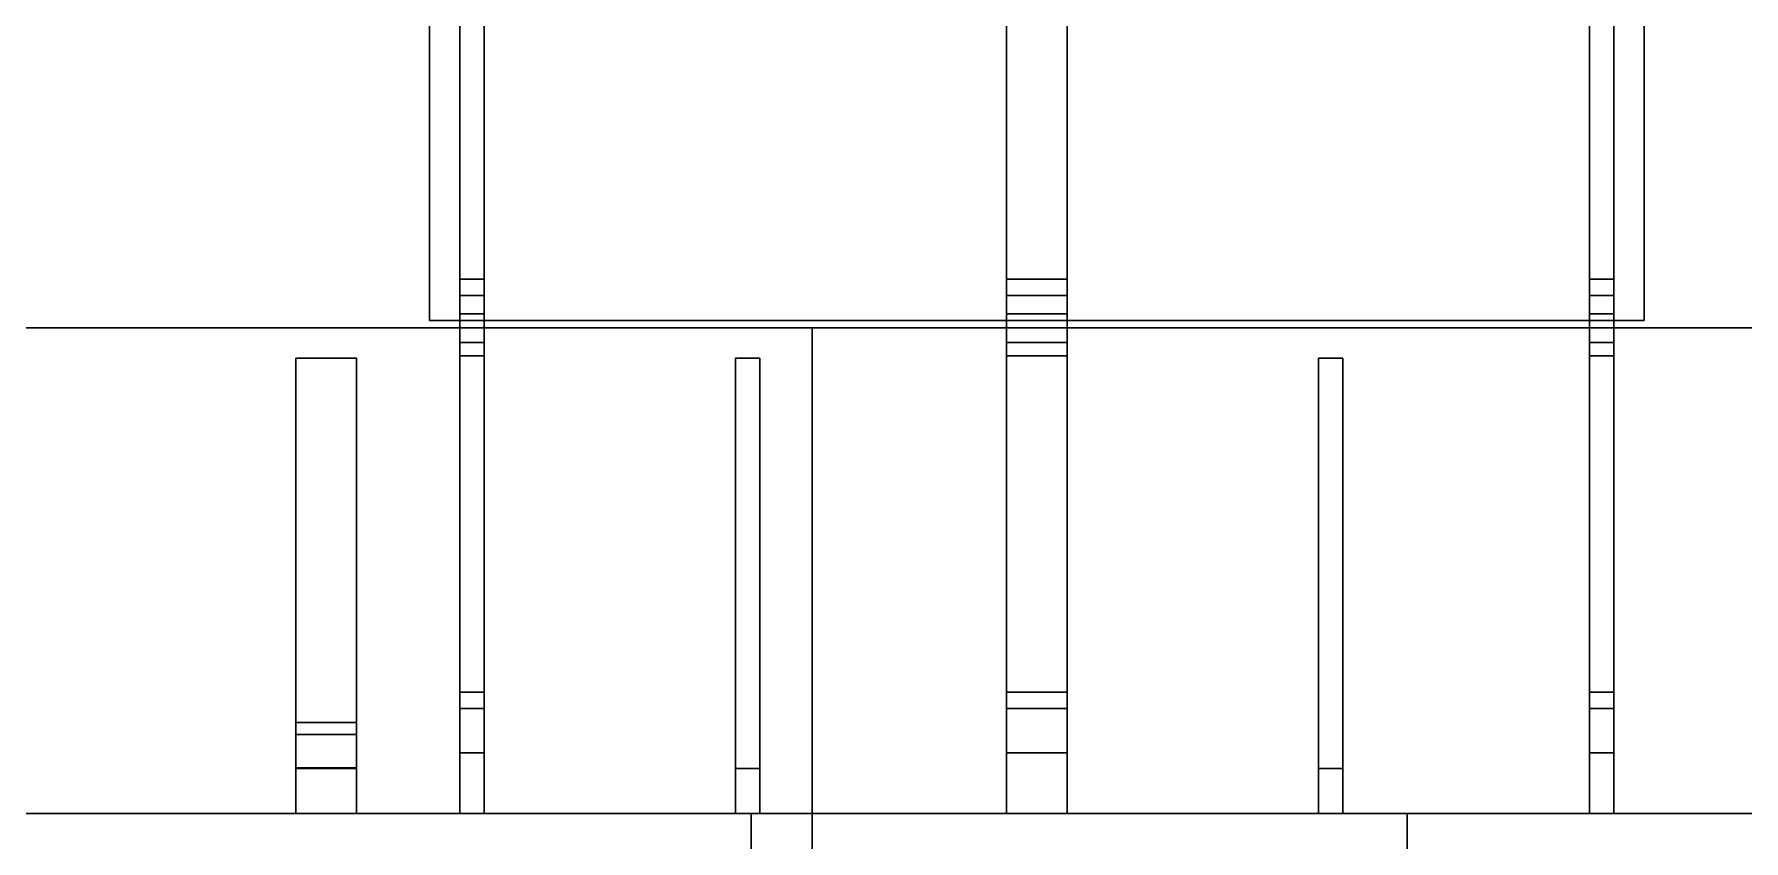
# Model space of a CAD drawing. Header units: inches. Extents: x 90815 to 105310, y 3285 to 27465.
# Drawn here: x 94175 to 95582, y 15578 to 16242 of the extents above; entities that cross this region are included whole.
import ezdxf

# ---------------------------------------------------------------- set-up
doc = ezdxf.new("R2010")
doc.units = ezdxf.units.IN
doc.header["$MEASUREMENT"] = 0
doc.layers.get('0').update_dxf_attribs({"linetype": 'CONTINUOUS'})
doc.layers.add('1', color=7, linetype='CONTINUOUS')

# ---------------------------------------------------------------- blocks, each defined once
blk = doc.blocks.new('E1-SA03-032')
at = {"color": 3}
for points in [[(94525, 16040, 1950), (94545, 16040, 1950), (94545, 19500, 1950), (94525, 19500, 1950)], [(94525, 19500, 50), (94545, 19500, 50), (94545, 16040, 50), (94525, 16040, 50)], [(94525, 16026.5, 1952.8), (94545, 16026.5, 1952.8), (94545, 16040, 1950), (94525, 16040, 1950)], [(94525, 16040, 50), (94545, 16040, 50), (94545, 16026.5, 47.2), (94525, 16026.5, 47.2)], [(94525, 16011.4, 1934.8), (94545, 16011.4, 1934.8), (94545, 16026.5, 1952.8), (94525, 16026.5, 1952.8)], [(94525, 16026.5, 47.2), (94545, 16026.5, 47.2), (94545, 16011.4, 65.2), (94525, 16011.4, 65.2)], [(94525, 15988, 1937.3), (94545, 15988, 1937.3), (94545, 16011.4, 1934.8), (94525, 16011.4, 1934.8)], [(94525, 16011.4, 65.2), (94545, 16011.4, 65.2), (94545, 15988, 62.7), (94525, 15988, 62.7)], [(94525, 15977, 1958), (94545, 15977, 1958), (94545, 15988, 1937.3), (94525, 15988, 1937.3)], [(94525, 15988, 62.7), (94545, 15988, 62.7), (94545, 15977, 42), (94525, 15977, 42)], [(94525, 15700, 1958), (94545, 15700, 1958), (94545, 15977, 1958), (94525, 15977, 1958)], [(94525, 15977, 42), (94545, 15977, 42), (94545, 15700, 42), (94525, 15700, 42)], [(94525, 15700, 42), (94545, 15700, 42), (94545, 15686.6, 92), (94525, 15686.6, 92)], [(94525, 15686.6, 1908), (94545, 15686.6, 1908), (94545, 15700, 1958), (94525, 15700, 1958)], [(94525, 15686.6, 92), (94545, 15686.6, 92), (94545, 15650, 128.6), (94525, 15650, 128.6)], [(94525, 15650, 1871.4), (94545, 15650, 1871.4), (94545, 15686.6, 1908), (94525, 15686.6, 1908)], [(94525, 15650, 128.6), (94545, 15650, 128.6), (94545, 15600, 142), (94525, 15600, 142)], [(94525, 15600, 1858), (94545, 15600, 1858), (94545, 15650, 1871.4), (94525, 15650, 1871.4)], [(94525, 15600, 142), (94545, 15600, 142), (94545, 15600, 1858), (94525, 15600, 1858)]]:
    blk.add_3dface(points, dxfattribs=at)
for points, invisible_edges in [([(94525, 16040, 1950), (94525, 19500, 1950), (94525, 16011.4, 1934.8)], 14), ([(94525, 16011.4, 65.2), (94525, 19500, 50), (94525, 16040, 50)], 13), ([(94525, 19500, 50), (94525, 16011.4, 65.2), (94525, 15686.6, 92)], 15), ([(94525, 19500, 50), (94525, 15686.6, 92), (94525, 15650, 128.6)], 15), ([(94525, 19500, 50), (94525, 15650, 128.6), (94525, 15600, 142)], 15), ([(94525, 19500, 50), (94525, 15600, 142), (94525, 15600, 1858)], 13), ([(94525, 19500, 50), (94525, 15600, 1858), (94525, 15650, 1871.4)], 15), ([(94525, 19500, 50), (94525, 15650, 1871.4), (94525, 15686.6, 1908)], 15), ([(94525, 19500, 50), (94525, 15686.6, 1908), (94525, 16011.4, 1934.8)], 15), ([(94525, 19500, 50), (94525, 16011.4, 1934.8), (94525, 19500, 1950)], 11), ([(94545, 16011.4, 1934.8), (94545, 19500, 1950), (94545, 16040, 1950), (94545, 16011.4, 1934.8)], 13), ([(94545, 16040, 50), (94545, 19500, 50), (94545, 16011.4, 65.2), (94545, 16040, 50)], 14), ([(94545, 15686.6, 92), (94545, 16011.4, 65.2), (94545, 19500, 50), (94545, 15686.6, 92)], 15), ([(94545, 15650, 128.6), (94545, 15686.6, 92), (94545, 19500, 50), (94545, 15650, 128.6)], 15), ([(94545, 15600, 142), (94545, 15650, 128.6), (94545, 19500, 50), (94545, 15600, 142)], 15), ([(94545, 15600, 1858), (94545, 15600, 142), (94545, 19500, 50), (94545, 15600, 1858)], 14), ([(94545, 15650, 1871.4), (94545, 15600, 1858), (94545, 19500, 50), (94545, 15650, 1871.4)], 15), ([(94545, 15686.6, 1908), (94545, 15650, 1871.4), (94545, 19500, 50), (94545, 15686.6, 1908)], 15), ([(94545, 16011.4, 1934.8), (94545, 15686.6, 1908), (94545, 19500, 50), (94545, 16011.4, 1934.8)], 15), ([(94545, 19500, 1950), (94545, 16011.4, 1934.8), (94545, 19500, 50), (94545, 19500, 1950)], 11), ([(94525, 16026.5, 1952.8), (94525, 16040, 1950), (94525, 16011.4, 1934.8)], 14), ([(94525, 16011.4, 65.2), (94525, 16040, 50), (94525, 16026.5, 47.2)], 13), ([(94545, 16011.4, 1934.8), (94545, 16040, 1950), (94545, 16026.5, 1952.8), (94545, 16011.4, 1934.8)], 13), ([(94545, 16026.5, 47.2), (94545, 16040, 50), (94545, 16011.4, 65.2), (94545, 16026.5, 47.2)], 14), ([(94525, 15686.6, 92), (94525, 16011.4, 65.2), (94525, 15988, 62.7)], 15), ([(94525, 15700, 1958), (94525, 15988, 1937.3), (94525, 16011.4, 1934.8)], 15), ([(94525, 15700, 1958), (94525, 16011.4, 1934.8), (94525, 15686.6, 1908)], 15), ([(94545, 15988, 62.7), (94545, 16011.4, 65.2), (94545, 15686.6, 92), (94545, 15988, 62.7)], 15), ([(94545, 16011.4, 1934.8), (94545, 15988, 1937.3), (94545, 15700, 1958), (94545, 16011.4, 1934.8)], 15), ([(94545, 15686.6, 1908), (94545, 16011.4, 1934.8), (94545, 15700, 1958), (94545, 15686.6, 1908)], 15), ([(94525, 15686.6, 92), (94525, 15988, 62.7), (94525, 15977, 42)], 15), ([(94525, 15700, 1958), (94525, 15977, 1958), (94525, 15988, 1937.3)], 14), ([(94545, 15977, 42), (94545, 15988, 62.7), (94545, 15686.6, 92), (94545, 15977, 42)], 15), ([(94545, 15988, 1937.3), (94545, 15977, 1958), (94545, 15700, 1958), (94545, 15988, 1937.3)], 13), ([(94525, 15686.6, 92), (94525, 15977, 42), (94525, 15700, 42)], 13), ([(94545, 15700, 42), (94545, 15977, 42), (94545, 15686.6, 92), (94545, 15700, 42)], 14)]:
    blk.add_3dface(points, dxfattribs=dict(at, invisible_edges=invisible_edges))
blk = doc.blocks.new('E1-SA03-031')
at = {"color": 3}
for points in [[(95455, 16040, 1950), (95475, 16040, 1950), (95475, 19500, 1950), (95455, 19500, 1950)], [(95455, 19500, 50), (95475, 19500, 50), (95475, 16040, 50), (95455, 16040, 50)], [(95455, 16026.5, 1952.8), (95475, 16026.5, 1952.8), (95475, 16040, 1950), (95455, 16040, 1950)], [(95455, 16040, 50), (95475, 16040, 50), (95475, 16026.5, 47.2), (95455, 16026.5, 47.2)], [(95455, 16011.4, 1934.8), (95475, 16011.4, 1934.8), (95475, 16026.5, 1952.8), (95455, 16026.5, 1952.8)], [(95455, 16026.5, 47.2), (95475, 16026.5, 47.2), (95475, 16011.4, 65.2), (95455, 16011.4, 65.2)], [(95455, 15988, 1937.3), (95475, 15988, 1937.3), (95475, 16011.4, 1934.8), (95455, 16011.4, 1934.8)], [(95455, 16011.4, 65.2), (95475, 16011.4, 65.2), (95475, 15988, 62.7), (95455, 15988, 62.7)], [(95455, 15977, 1958), (95475, 15977, 1958), (95475, 15988, 1937.3), (95455, 15988, 1937.3)], [(95455, 15988, 62.7), (95475, 15988, 62.7), (95475, 15977, 42), (95455, 15977, 42)], [(95455, 15700, 1958), (95475, 15700, 1958), (95475, 15977, 1958), (95455, 15977, 1958)], [(95455, 15977, 42), (95475, 15977, 42), (95475, 15700, 42), (95455, 15700, 42)], [(95455, 15700, 42), (95475, 15700, 42), (95475, 15686.6, 92), (95455, 15686.6, 92)], [(95455, 15686.6, 1908), (95475, 15686.6, 1908), (95475, 15700, 1958), (95455, 15700, 1958)], [(95455, 15686.6, 92), (95475, 15686.6, 92), (95475, 15650, 128.6), (95455, 15650, 128.6)], [(95455, 15650, 1871.4), (95475, 15650, 1871.4), (95475, 15686.6, 1908), (95455, 15686.6, 1908)], [(95455, 15650, 128.6), (95475, 15650, 128.6), (95475, 15600, 142), (95455, 15600, 142)], [(95455, 15600, 1858), (95475, 15600, 1858), (95475, 15650, 1871.4), (95455, 15650, 1871.4)], [(95455, 15600, 142), (95475, 15600, 142), (95475, 15600, 1858), (95455, 15600, 1858)]]:
    blk.add_3dface(points, dxfattribs=at)
for points, invisible_edges in [([(95455, 16040, 1950), (95455, 19500, 1950), (95455, 16011.4, 1934.8)], 14), ([(95455, 16011.4, 65.2), (95455, 19500, 50), (95455, 16040, 50)], 13), ([(95455, 19500, 50), (95455, 16011.4, 65.2), (95455, 15686.6, 92)], 15), ([(95455, 19500, 50), (95455, 15686.6, 92), (95455, 15650, 128.6)], 15), ([(95455, 19500, 50), (95455, 15650, 128.6), (95455, 15600, 142)], 15), ([(95455, 19500, 50), (95455, 15600, 142), (95455, 15600, 1858)], 13), ([(95455, 19500, 50), (95455, 15600, 1858), (95455, 15650, 1871.4)], 15), ([(95455, 19500, 50), (95455, 15650, 1871.4), (95455, 15686.6, 1908)], 15), ([(95455, 19500, 50), (95455, 15686.6, 1908), (95455, 16011.4, 1934.8)], 15), ([(95455, 19500, 50), (95455, 16011.4, 1934.8), (95455, 19500, 1950)], 11), ([(95475, 16011.4, 1934.8), (95475, 19500, 1950), (95475, 16040, 1950), (95475, 16011.4, 1934.8)], 13), ([(95475, 16040, 50), (95475, 19500, 50), (95475, 16011.4, 65.2), (95475, 16040, 50)], 14), ([(95475, 15686.6, 92), (95475, 16011.4, 65.2), (95475, 19500, 50), (95475, 15686.6, 92)], 15), ([(95475, 15650, 128.6), (95475, 15686.6, 92), (95475, 19500, 50), (95475, 15650, 128.6)], 15), ([(95475, 15600, 142), (95475, 15650, 128.6), (95475, 19500, 50), (95475, 15600, 142)], 15), ([(95475, 15600, 1858), (95475, 15600, 142), (95475, 19500, 50), (95475, 15600, 1858)], 14), ([(95475, 15650, 1871.4), (95475, 15600, 1858), (95475, 19500, 50), (95475, 15650, 1871.4)], 15), ([(95475, 15686.6, 1908), (95475, 15650, 1871.4), (95475, 19500, 50), (95475, 15686.6, 1908)], 15), ([(95475, 16011.4, 1934.8), (95475, 15686.6, 1908), (95475, 19500, 50), (95475, 16011.4, 1934.8)], 15), ([(95475, 19500, 1950), (95475, 16011.4, 1934.8), (95475, 19500, 50), (95475, 19500, 1950)], 11), ([(95455, 16026.5, 1952.8), (95455, 16040, 1950), (95455, 16011.4, 1934.8)], 14), ([(95455, 16011.4, 65.2), (95455, 16040, 50), (95455, 16026.5, 47.2)], 13), ([(95475, 16011.4, 1934.8), (95475, 16040, 1950), (95475, 16026.5, 1952.8), (95475, 16011.4, 1934.8)], 13), ([(95475, 16026.5, 47.2), (95475, 16040, 50), (95475, 16011.4, 65.2), (95475, 16026.5, 47.2)], 14), ([(95455, 15686.6, 92), (95455, 16011.4, 65.2), (95455, 15988, 62.7)], 15), ([(95455, 15700, 1958), (95455, 15988, 1937.3), (95455, 16011.4, 1934.8)], 15), ([(95455, 15700, 1958), (95455, 16011.4, 1934.8), (95455, 15686.6, 1908)], 15), ([(95475, 15988, 62.7), (95475, 16011.4, 65.2), (95475, 15686.6, 92), (95475, 15988, 62.7)], 15), ([(95475, 16011.4, 1934.8), (95475, 15988, 1937.3), (95475, 15700, 1958), (95475, 16011.4, 1934.8)], 15), ([(95475, 15686.6, 1908), (95475, 16011.4, 1934.8), (95475, 15700, 1958), (95475, 15686.6, 1908)], 15), ([(95455, 15686.6, 92), (95455, 15988, 62.7), (95455, 15977, 42)], 15), ([(95455, 15700, 1958), (95455, 15977, 1958), (95455, 15988, 1937.3)], 14), ([(95475, 15977, 42), (95475, 15988, 62.7), (95475, 15686.6, 92), (95475, 15977, 42)], 15), ([(95475, 15988, 1937.3), (95475, 15977, 1958), (95475, 15700, 1958), (95475, 15988, 1937.3)], 13), ([(95455, 15686.6, 92), (95455, 15977, 42), (95455, 15700, 42)], 13), ([(95475, 15700, 42), (95475, 15977, 42), (95475, 15686.6, 92), (95475, 15700, 42)], 14)]:
    blk.add_3dface(points, dxfattribs=dict(at, invisible_edges=invisible_edges))
blk = doc.blocks.new('E1-FR96M')
at = {"color": 3}
for points in [[(94500, 22000, 50), (94500, 22000), (94500, 16006), (94500, 16006, 50)], [(94500, 16006, 1950), (94500, 16006, 2000), (94500, 22000, 2000), (94500, 22000, 1950)], [(95500, 16006, 50), (95500, 16006), (95500, 22000), (95500, 22000, 50)], [(95500, 22000, 1950), (95500, 22000, 2000), (95500, 16006, 2000), (95500, 16006, 1950)], [(94975, 16040, 1950), (95025, 16040, 1950), (95025, 21980, 1950), (94975, 21980, 1950)], [(94975, 21980, 50), (95025, 21980, 50), (95025, 16040, 50), (94975, 16040, 50)], [(94975, 16026.5, 1952.8), (95025, 16026.5, 1952.8), (95025, 16040, 1950), (94975, 16040, 1950)], [(94975, 16040, 50), (95025, 16040, 50), (95025, 16026.5, 47.2), (94975, 16026.5, 47.2)], [(94975, 16011.4, 1934.8), (95025, 16011.4, 1934.8), (95025, 16026.5, 1952.8), (94975, 16026.5, 1952.8)], [(94975, 16026.5, 47.2), (95025, 16026.5, 47.2), (95025, 16011.4, 65.2), (94975, 16011.4, 65.2)], [(94500, 16006, 50), (94500, 16006), (95500, 16006), (95500, 16006, 50)], [(95500, 16006, 1950), (95500, 16006, 2000), (94500, 16006, 2000), (94500, 16006, 1950)], [(94975, 15988, 1937.3), (95025, 15988, 1937.3), (95025, 16011.4, 1934.8), (94975, 16011.4, 1934.8)], [(94975, 16011.4, 65.2), (95025, 16011.4, 65.2), (95025, 15988, 62.7), (94975, 15988, 62.7)], [(94975, 15977, 1958), (95025, 15977, 1958), (95025, 15988, 1937.3), (94975, 15988, 1937.3)], [(94975, 15988, 62.7), (95025, 15988, 62.7), (95025, 15977, 42), (94975, 15977, 42)], [(94975, 15700, 1958), (95025, 15700, 1958), (95025, 15977, 1958), (94975, 15977, 1958)], [(94975, 15977, 42), (95025, 15977, 42), (95025, 15700, 42), (94975, 15700, 42)], [(94975, 15700, 42), (95025, 15700, 42), (95025, 15686.6, 92), (94975, 15686.6, 92)], [(94975, 15686.6, 1908), (95025, 15686.6, 1908), (95025, 15700, 1958), (94975, 15700, 1958)], [(94975, 15686.6, 92), (95025, 15686.6, 92), (95025, 15650, 128.6), (94975, 15650, 128.6)], [(94975, 15650, 1871.4), (95025, 15650, 1871.4), (95025, 15686.6, 1908), (94975, 15686.6, 1908)], [(94975, 15650, 128.6), (95025, 15650, 128.6), (95025, 15600, 142), (94975, 15600, 142)], [(94975, 15600, 1858), (95025, 15600, 1858), (95025, 15650, 1871.4), (94975, 15650, 1871.4)], [(94975, 15600, 142), (95025, 15600, 142), (95025, 15600, 1858), (94975, 15600, 1858)]]:
    blk.add_3dface(points, dxfattribs=at)
for points, invisible_edges in [([(95500, 16006, 50), (95500, 22000, 50), (94500, 16006, 50)], 10), ([(94500, 22000, 50), (94500, 16006, 50), (95500, 22000, 50)], 10), ([(94500, 16006), (95500, 22000), (95500, 16006), (94500, 16006)], 9), ([(95500, 22000), (94500, 16006), (94500, 22000), (95500, 22000)], 9), ([(95500, 22000, 1950), (95500, 16006, 1950), (94500, 22000, 1950)], 10), ([(94500, 16006, 1950), (94500, 22000, 1950), (95500, 16006, 1950)], 10), ([(94500, 22000, 2000), (95500, 16006, 2000), (95500, 22000, 2000), (94500, 22000, 2000)], 9), ([(95500, 16006, 2000), (94500, 22000, 2000), (94500, 16006, 2000), (95500, 16006, 2000)], 9), ([(94975, 15686.6, 92), (94975, 22000, 70), (94975, 16011.4, 65.2)], 15), ([(94975, 21980, 50), (94975, 16011.4, 65.2), (94975, 22000, 70)], 11), ([(94975, 16011.4, 1934.8), (94975, 22000, 1930), (94975, 15686.6, 1908)], 15), ([(94975, 22000, 70), (94975, 15686.6, 92), (94975, 15650, 128.6)], 15), ([(94975, 22000, 70), (94975, 15650, 128.6), (94975, 15600, 142)], 15), ([(94975, 22000, 70), (94975, 15600, 142), (94975, 15600, 1858)], 13), ([(94975, 22000, 70), (94975, 15600, 1858), (94975, 15650, 1871.4)], 15), ([(94975, 22000, 70), (94975, 15650, 1871.4), (94975, 15686.6, 1908)], 15), ([(94975, 22000, 70), (94975, 15686.6, 1908), (94975, 22000, 1930)], 11), ([(94975, 22000, 1930), (94975, 16011.4, 1934.8), (94975, 21980, 1950)], 11), ([(95025, 16011.4, 65.2), (95025, 22000, 70), (95025, 15686.6, 92), (95025, 16011.4, 65.2)], 15), ([(95025, 22000, 70), (95025, 16011.4, 65.2), (95025, 21980, 50), (95025, 22000, 70)], 11), ([(95025, 15686.6, 1908), (95025, 22000, 1930), (95025, 16011.4, 1934.8), (95025, 15686.6, 1908)], 15), ([(95025, 15650, 128.6), (95025, 15686.6, 92), (95025, 22000, 70), (95025, 15650, 128.6)], 15), ([(95025, 15600, 142), (95025, 15650, 128.6), (95025, 22000, 70), (95025, 15600, 142)], 15), ([(95025, 15600, 1858), (95025, 15600, 142), (95025, 22000, 70), (95025, 15600, 1858)], 14), ([(95025, 15650, 1871.4), (95025, 15600, 1858), (95025, 22000, 70), (95025, 15650, 1871.4)], 15), ([(95025, 15686.6, 1908), (95025, 15650, 1871.4), (95025, 22000, 70), (95025, 15686.6, 1908)], 15), ([(95025, 22000, 1930), (95025, 15686.6, 1908), (95025, 22000, 70), (95025, 22000, 1930)], 11), ([(95025, 21980, 1950), (95025, 16011.4, 1934.8), (95025, 22000, 1930), (95025, 21980, 1950)], 11), ([(94975, 16011.4, 65.2), (94975, 21980, 50), (94975, 16040, 50)], 13), ([(94975, 16040, 1950), (94975, 21980, 1950), (94975, 16011.4, 1934.8)], 14), ([(95025, 16040, 50), (95025, 21980, 50), (95025, 16011.4, 65.2), (95025, 16040, 50)], 14), ([(95025, 16011.4, 1934.8), (95025, 21980, 1950), (95025, 16040, 1950), (95025, 16011.4, 1934.8)], 13), ([(94975, 16011.4, 65.2), (94975, 16040, 50), (94975, 16026.5, 47.2)], 13), ([(94975, 16026.5, 1952.8), (94975, 16040, 1950), (94975, 16011.4, 1934.8)], 14), ([(95025, 16026.5, 47.2), (95025, 16040, 50), (95025, 16011.4, 65.2), (95025, 16026.5, 47.2)], 14), ([(95025, 16011.4, 1934.8), (95025, 16040, 1950), (95025, 16026.5, 1952.8), (95025, 16011.4, 1934.8)], 13), ([(94975, 15686.6, 92), (94975, 16011.4, 65.2), (94975, 15988, 62.7)], 15), ([(94975, 15700, 1958), (94975, 15988, 1937.3), (94975, 16011.4, 1934.8)], 15), ([(94975, 15700, 1958), (94975, 16011.4, 1934.8), (94975, 15686.6, 1908)], 15), ([(95025, 15988, 62.7), (95025, 16011.4, 65.2), (95025, 15686.6, 92), (95025, 15988, 62.7)], 15), ([(95025, 16011.4, 1934.8), (95025, 15988, 1937.3), (95025, 15700, 1958), (95025, 16011.4, 1934.8)], 15), ([(95025, 15686.6, 1908), (95025, 16011.4, 1934.8), (95025, 15700, 1958), (95025, 15686.6, 1908)], 15), ([(94975, 15686.6, 92), (94975, 15988, 62.7), (94975, 15977, 42)], 15), ([(94975, 15700, 1958), (94975, 15977, 1958), (94975, 15988, 1937.3)], 14), ([(95025, 15977, 42), (95025, 15988, 62.7), (95025, 15686.6, 92), (95025, 15977, 42)], 15), ([(95025, 15988, 1937.3), (95025, 15977, 1958), (95025, 15700, 1958), (95025, 15988, 1937.3)], 13), ([(94975, 15686.6, 92), (94975, 15977, 42), (94975, 15700, 42)], 13), ([(95025, 15700, 42), (95025, 15977, 42), (95025, 15686.6, 92), (95025, 15700, 42)], 14)]:
    blk.add_3dface(points, dxfattribs=dict(at, invisible_edges=invisible_edges))
blk = doc.blocks.new('E1-ET15C')
at = {"color": 4}
for points in [[(94440, 15675, 7145), (94390, 15675, 7145), (94390, 15975, 7145), (94440, 15975, 7145)], [(94440, 15975, 7145), (94390, 15975, 7145), (94390, 15975, 7665), (94440, 15975, 7665)], [(94440, 15975, 7665), (94390, 15975, 7665), (94390, 15675, 7665), (94440, 15675, 7665)], [(94440, 15665, 7182.5), (94390, 15665, 7182.5), (94390, 15675, 7145), (94440, 15675, 7145)], [(94440, 15675, 7665), (94390, 15675, 7665), (94390, 15665, 7627.5), (94440, 15665, 7627.5)], [(94440, 15637.5, 7210), (94390, 15637.5, 7210), (94390, 15665, 7182.5), (94440, 15665, 7182.5)], [(94440, 15665, 7627.5), (94390, 15665, 7627.5), (94390, 15637.5, 7600), (94440, 15637.5, 7600)], [(94440, 15600, 7220), (94390, 15600, 7220), (94390, 15637.5, 7210), (94440, 15637.5, 7210)], [(94440, 15637.5, 7600), (94390, 15637.5, 7600), (94390, 15600, 7590), (94440, 15600, 7590)], [(94440, 15600, 7590), (94390, 15600, 7590), (94390, 15600, 7220), (94440, 15600, 7220)]]:
    blk.add_3dface(points, dxfattribs=at)
for points, invisible_edges in [([(94390, 15675, 7665), (94390, 15975, 7665), (94390, 15975, 7145), (94390, 15675, 7665)], 12), ([(94390, 15675, 7145), (94390, 15675, 7665), (94390, 15975, 7145), (94390, 15675, 7145)], 11), ([(94440, 15975, 7145), (94440, 15975, 7665), (94440, 15675, 7665)], 12), ([(94440, 15975, 7145), (94440, 15675, 7665), (94440, 15675, 7145)], 11), ([(94390, 15665, 7182.5), (94390, 15665, 7627.5), (94390, 15675, 7145), (94390, 15665, 7182.5)], 15), ([(94390, 15675, 7665), (94390, 15675, 7145), (94390, 15665, 7627.5), (94390, 15675, 7665)], 15), ([(94390, 15637.5, 7210), (94390, 15637.5, 7600), (94390, 15665, 7182.5), (94390, 15637.5, 7210)], 15), ([(94390, 15665, 7627.5), (94390, 15665, 7182.5), (94390, 15637.5, 7600), (94390, 15665, 7627.5)], 15), ([(94440, 15675, 7145), (94440, 15665, 7627.5), (94440, 15665, 7182.5)], 15), ([(94440, 15665, 7627.5), (94440, 15675, 7145), (94440, 15675, 7665)], 15), ([(94440, 15665, 7182.5), (94440, 15637.5, 7600), (94440, 15637.5, 7210)], 15), ([(94440, 15637.5, 7600), (94440, 15665, 7182.5), (94440, 15665, 7627.5)], 15), ([(94390, 15600, 7220), (94390, 15600, 7590), (94390, 15637.5, 7210), (94390, 15600, 7220)], 14), ([(94390, 15637.5, 7600), (94390, 15637.5, 7210), (94390, 15600, 7590), (94390, 15637.5, 7600)], 15), ([(94440, 15637.5, 7210), (94440, 15600, 7590), (94440, 15600, 7220)], 13), ([(94440, 15600, 7590), (94440, 15637.5, 7210), (94440, 15637.5, 7600)], 15)]:
    blk.add_3dface(points, dxfattribs=dict(at, invisible_edges=invisible_edges))
at = {"color": 3}
for points in [[(95305, 15600, 7145), (95305, 15540, 7145), (90815, 15540, 7145), (90815, 15600, 7145)], [(92815, 15600, 7665), (92815, 15540, 7665), (94765, 15540, 7665), (94765, 15600, 7665)], [(94765, 15600, 7665), (94765, 15540, 7665), (95305, 15540, 7195), (95305, 15600, 7195)], [(95305, 15600, 7195), (95305, 15540, 7195), (95305, 15540, 7145), (95305, 15600, 7145)]]:
    blk.add_3dface(points, dxfattribs=at)
for points, invisible_edges in [([(90815, 15600, 7195), (95305, 15600, 7195), (90815, 15600, 7145)], 11), ([(95305, 15600, 7145), (90815, 15600, 7145), (95305, 15600, 7195)], 10), ([(95305, 15600, 7195), (90815, 15600, 7195), (92815, 15600, 7355)], 15), ([(92815, 15600, 7665), (94765, 15600, 7665), (92815, 15600, 7355)], 10), ([(95305, 15600, 7195), (92815, 15600, 7355), (94765, 15600, 7665)], 11)]:
    blk.add_3dface(points, dxfattribs=dict(at, invisible_edges=invisible_edges))
blk = doc.blocks.new('E1-ET15A')
at = {"color": 3}
for points in [[(92815, 16000, 7665), (92815, 16000, 7735), (94815, 16000, 7735), (94815, 16000, 7665)], [(94815, 16000, 7665), (94815, 16000, 7735), (94815, 14000, 7735), (94815, 14000, 7665)]]:
    blk.add_3dface(points, dxfattribs=at)
for points, invisible_edges in [([(92815, 16000, 7665), (94815, 16000, 7665), (92815, 14000, 7665)], 10), ([(94815, 14000, 7665), (92815, 14000, 7665), (94815, 16000, 7665)], 10), ([(92815, 14000, 7735), (94815, 16000, 7735), (92815, 16000, 7735), (92815, 14000, 7735)], 9), ([(94815, 16000, 7735), (92815, 14000, 7735), (94815, 14000, 7735), (94815, 16000, 7735)], 9)]:
    blk.add_3dface(points, dxfattribs=dict(at, invisible_edges=invisible_edges))
blk = doc.blocks.new('E1-BT2A')
at = {"color": 3}
blk.add_3dface([(93050, 16000, 7065), (93050, 16000, 7145), (105310, 16000, 7145), (105310, 16000, 7065)], dxfattribs=at)
for points, invisible_edges in [([(93050, 16000, 7065), (105310, 16000, 7065), (93050, 14000, 7065)], 10), ([(105310, 14000, 7065), (93050, 14000, 7065), (105310, 16000, 7065)], 10), ([(93050, 14000, 7145), (105310, 16000, 7145), (93050, 16000, 7145), (93050, 14000, 7145)], 9), ([(105310, 16000, 7145), (93050, 14000, 7145), (105310, 14000, 7145), (105310, 16000, 7145)], 9)]:
    blk.add_3dface(points, dxfattribs=dict(at, invisible_edges=invisible_edges))
blk = doc.blocks.new('E1-BT1A')
at = {"color": 3}
blk.add_3dface([(93050, 16000, 1960), (93050, 16000, 2000), (105310, 16000, 2000), (105310, 16000, 1960)], dxfattribs=at)
for points, invisible_edges in [([(93050, 16000, 1960), (105310, 16000, 1960), (93050, 14000, 1960)], 10), ([(105310, 14000, 1960), (93050, 14000, 1960), (105310, 16000, 1960)], 10), ([(93050, 14000, 2000), (105310, 16000, 2000), (93050, 16000, 2000), (93050, 14000, 2000)], 9), ([(105310, 16000, 2000), (93050, 14000, 2000), (105310, 14000, 2000), (105310, 16000, 2000)], 9)]:
    blk.add_3dface(points, dxfattribs=dict(at, invisible_edges=invisible_edges))
blk = doc.blocks.new('E1-BS2A')
at = {"color": 3}
blk.add_3dface([(93050, 16000, 5145), (93050, 16000, 5225), (105310, 16000, 5225), (105310, 16000, 5145)], dxfattribs=at)
for points, invisible_edges in [([(93050, 16000, 5145), (105310, 16000, 5145), (93050, 14000, 5145)], 10), ([(105310, 14000, 5145), (93050, 14000, 5145), (105310, 16000, 5145)], 10), ([(93050, 14000, 5225), (105310, 16000, 5225), (93050, 16000, 5225), (93050, 14000, 5225)], 9), ([(105310, 16000, 5225), (93050, 14000, 5225), (105310, 14000, 5225), (105310, 16000, 5225)], 9)]:
    blk.add_3dface(points, dxfattribs=dict(at, invisible_edges=invisible_edges))
blk = doc.blocks.new('E1-BS1A')
at = {"color": 3}
blk.add_3dface([(93050, 16000), (93050, 16000, 40), (105310, 16000, 40), (105310, 16000)], dxfattribs=at)
for points, invisible_edges in [([(93050, 16000), (105310, 16000), (93050, 14000)], 10), ([(105310, 14000), (93050, 14000), (105310, 16000)], 10), ([(93050, 14000, 40), (105310, 16000, 40), (93050, 16000, 40), (93050, 14000, 40)], 9), ([(105310, 16000, 40), (93050, 14000, 40), (105310, 14000, 40), (105310, 16000, 40)], 9)]:
    blk.add_3dface(points, dxfattribs=dict(at, invisible_edges=invisible_edges))
blk = doc.blocks.new('E1-BL2C')
at = {"color": 4}
for points in [[(94440, 15637, 5225), (94390, 15637, 5225), (94390, 15975, 5225), (94440, 15975, 5225)], [(94440, 15975, 5225), (94390, 15975, 5225), (94390, 15975, 7065), (94440, 15975, 7065)], [(94440, 15975, 7065), (94390, 15975, 7065), (94390, 15637, 7065), (94440, 15637, 7065)], [(94440, 15600, 5262), (94390, 15600, 5262), (94390, 15637, 5225), (94440, 15637, 5225)], [(94440, 15637, 7065), (94390, 15637, 7065), (94390, 15600, 7028), (94440, 15600, 7028)], [(94440, 15600, 7028), (94390, 15600, 7028), (94390, 15600, 5262), (94440, 15600, 5262)]]:
    blk.add_3dface(points, dxfattribs=at)
for points, invisible_edges in [([(94390, 15637, 5225), (94390, 15637, 7065), (94390, 15975, 5225), (94390, 15637, 5225)], 11), ([(94390, 15975, 7065), (94390, 15975, 5225), (94390, 15637, 7065), (94390, 15975, 7065)], 10), ([(94440, 15975, 5225), (94440, 15637, 7065), (94440, 15637, 5225)], 11), ([(94440, 15637, 7065), (94440, 15975, 5225), (94440, 15975, 7065)], 9), ([(94390, 15600, 5262), (94390, 15600, 7028), (94390, 15637, 5225), (94390, 15600, 5262)], 10), ([(94390, 15637, 7065), (94390, 15637, 5225), (94390, 15600, 7028), (94390, 15637, 7065)], 11), ([(94440, 15637, 5225), (94440, 15600, 7028), (94440, 15600, 5262)], 9), ([(94440, 15600, 7028), (94440, 15637, 5225), (94440, 15637, 7065)], 11)]:
    blk.add_3dface(points, dxfattribs=dict(at, invisible_edges=invisible_edges))
at = {"color": 3}
for points in [[(94752.015625, 15637, 7065), (94772.015625, 15637, 7065), (94772.015625, 15975, 7065), (94752.015625, 15975, 7065)], [(94752.015625, 15975, 7065), (94772.015625, 15975, 7065), (94772.015625, 15975, 5225), (94752.015625, 15975, 5225)], [(94752.015625, 15975, 5225), (94772.015625, 15975, 5225), (94772.015625, 15637, 5225), (94752.015625, 15637, 5225)], [(95232.015625, 15637, 7065), (95252.015625, 15637, 7065), (95252.015625, 15975, 7065), (95232.015625, 15975, 7065)], [(95232.015625, 15975, 7065), (95252.015625, 15975, 7065), (95252.015625, 15975, 5225), (95232.015625, 15975, 5225)], [(95232.015625, 15975, 5225), (95252.015625, 15975, 5225), (95252.015625, 15637, 5225), (95232.015625, 15637, 5225)], [(94752.015625, 15600, 7028), (94772.015625, 15600, 7028), (94772.015625, 15637, 7065), (94752.015625, 15637, 7065)], [(94752.015625, 15637, 5225), (94772.015625, 15637, 5225), (94772.015625, 15600, 5262), (94752.015625, 15600, 5262)], [(95232.015625, 15600, 7028), (95252.015625, 15600, 7028), (95252.015625, 15637, 7065), (95232.015625, 15637, 7065)], [(95232.015625, 15637, 5225), (95252.015625, 15637, 5225), (95252.015625, 15600, 5262), (95232.015625, 15600, 5262)], [(93075, 15600, 7065), (93075, 15520, 7065), (99170, 15520, 7065), (99170, 15600, 7065)], [(99170, 15600, 5225), (99170, 15520, 5225), (93075, 15520, 5225), (93075, 15600, 5225)], [(94752.015625, 15600, 5262), (94772.015625, 15600, 5262), (94772.015625, 15600, 7028), (94752.015625, 15600, 7028)], [(95232.015625, 15600, 5262), (95252.015625, 15600, 5262), (95252.015625, 15600, 7028), (95232.015625, 15600, 7028)]]:
    blk.add_3dface(points, dxfattribs=at)
for points, invisible_edges in [([(94752.015625, 15975, 7065), (94752.015625, 15975, 5225), (94752.015625, 15637, 7065)], 10), ([(94752.015625, 15637, 5225), (94752.015625, 15637, 7065), (94752.015625, 15975, 5225)], 11), ([(94772.015625, 15637, 7065), (94772.015625, 15975, 5225), (94772.015625, 15975, 7065), (94772.015625, 15637, 7065)], 9), ([(94772.015625, 15975, 5225), (94772.015625, 15637, 7065), (94772.015625, 15637, 5225), (94772.015625, 15975, 5225)], 11), ([(95232.015625, 15975, 7065), (95232.015625, 15975, 5225), (95232.015625, 15637, 7065)], 10), ([(95232.015625, 15637, 5225), (95232.015625, 15637, 7065), (95232.015625, 15975, 5225)], 11), ([(95252.015625, 15637, 7065), (95252.015625, 15975, 5225), (95252.015625, 15975, 7065), (95252.015625, 15637, 7065)], 9), ([(95252.015625, 15975, 5225), (95252.015625, 15637, 7065), (95252.015625, 15637, 5225), (95252.015625, 15975, 5225)], 11), ([(94752.015625, 15637, 7065), (94752.015625, 15637, 5225), (94752.015625, 15600, 7028)], 11), ([(94752.015625, 15600, 5262), (94752.015625, 15600, 7028), (94752.015625, 15637, 5225)], 10), ([(94772.015625, 15600, 7028), (94772.015625, 15637, 5225), (94772.015625, 15637, 7065), (94772.015625, 15600, 7028)], 11), ([(94772.015625, 15637, 5225), (94772.015625, 15600, 7028), (94772.015625, 15600, 5262), (94772.015625, 15637, 5225)], 9), ([(95232.015625, 15637, 7065), (95232.015625, 15637, 5225), (95232.015625, 15600, 7028)], 11), ([(95232.015625, 15600, 5262), (95232.015625, 15600, 7028), (95232.015625, 15637, 5225)], 10), ([(95252.015625, 15600, 7028), (95252.015625, 15637, 5225), (95252.015625, 15637, 7065), (95252.015625, 15600, 7028)], 11), ([(95252.015625, 15637, 5225), (95252.015625, 15600, 7028), (95252.015625, 15600, 5262), (95252.015625, 15637, 5225)], 9), ([(99170, 15600, 5225), (93067.679688, 15600, 5242.677734), (93050, 15600, 5250)], 15), ([(99170, 15600, 5225), (93050, 15600, 5250), (93050, 15600, 7040)], 13), ([(99170, 15600, 5225), (93050, 15600, 7040), (93067.679688, 15600, 7047.322266)], 15), ([(93075, 15600, 7065), (99170, 15600, 7065), (93067.679688, 15600, 7047.322266)], 14), ([(99170, 15600, 5225), (93075, 15600, 5225), (93067.679688, 15600, 5242.677734)], 14), ([(99170, 15600, 5225), (93067.679688, 15600, 7047.322266), (99170, 15600, 7065)], 11)]:
    blk.add_3dface(points, dxfattribs=dict(at, invisible_edges=invisible_edges))
blk = doc.blocks.new('E1-BL2A')
at = {"color": 3}
for points, invisible_edges in [([(93067.7, 15600, 1942.3), (105310, 15600, 1940), (93050, 15600, 1935)], 15), ([(93050, 15600, 65), (105310, 15600, 60), (93067.7, 15600, 57.7)], 15), ([(105310, 15600, 60), (93050, 15600, 65), (93050, 15600, 1935)], 13), ([(105310, 15600, 60), (93050, 15600, 1935), (105310, 15600, 1940)], 11), ([(105290, 15600, 40), (93075, 15600, 40), (93067.7, 15600, 57.7)], 14), ([(105290, 15600, 40), (93067.7, 15600, 57.7), (105310, 15600, 60)], 11), ([(93075, 15600, 1960), (105290, 15600, 1960), (93067.7, 15600, 1942.3)], 14), ([(105310, 15600, 1940), (93067.7, 15600, 1942.3), (105290, 15600, 1960)], 11)]:
    blk.add_3dface(points, dxfattribs=dict(at, invisible_edges=invisible_edges))
for points in [[(93075, 15600, 1960), (93075, 15560, 1960), (105290, 15560, 1960), (105290, 15600, 1960)], [(105290, 15600, 40), (105290, 15560, 40), (93075, 15560, 40), (93075, 15600, 40)]]:
    blk.add_3dface(points, dxfattribs=at)

msp = doc.modelspace()

# ---------------------------------------------------------------- block references
at = {"layer": '1'}
for name in ['E1-FR96M', 'E1-SA03-032', 'E1-SA03-031', 'E1-ET15A', 'E1-BT2A', 'E1-BT1A', 'E1-BS2A', 'E1-BS1A', 'E1-ET15C', 'E1-BL2C', 'E1-BL2A']:
    msp.add_blockref(name, (0, 0), dxfattribs=at)

doc.saveas('drawing.dxf')
